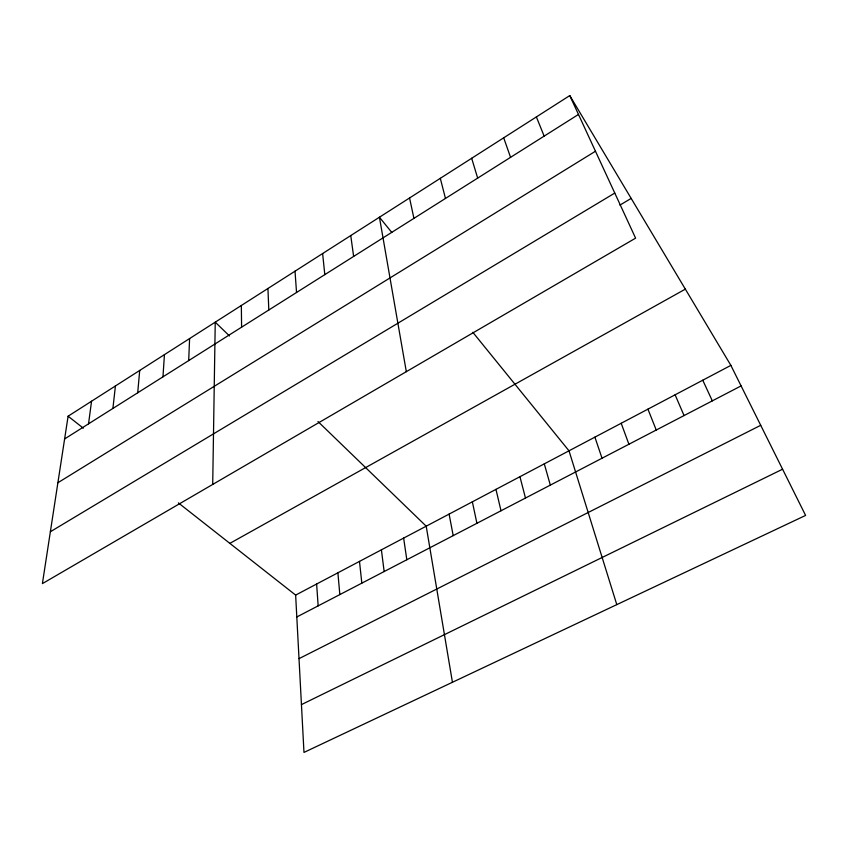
<?xml version="1.0" encoding="UTF-8"?>
<svg xmlns="http://www.w3.org/2000/svg" width="848" height="848" viewBox="0 0 848 848"><rect width="100%" height="100%" fill="white"/><g stroke="black" fill="none" stroke-linecap="round" stroke-linejoin="round"><path stroke-width="1.27" d="M212.71 484.431L215.244 322.166L229.479 335.946M188.691 360.591L189.602 338.553M162.964 376.83L164.438 354.644M137.705 392.783L139.708 370.438M112.901 408.45L115.423 385.967M88.542 423.83L91.552 401.221M68.105 416.209L42.4 583.615L635.597 238.15L569.771 95.58L68.105 416.209L83.337 428.187M64.607 438.946L578.484 114.448M57.887 482.745L595.466 151.23M50.361 531.76L614.779 193.068M619.93 205.099L631.166 198.411M229.85 543.377L685.343 289.136M295.645 595.095L730.87 365.382L805.6 515.425L303.976 752.42L295.645 595.095L178.366 502.896M296.8 616.973L741.088 385.904M299.015 658.652L760.72 425.304M301.443 704.603L782.577 469.209M317.968 421.52L426.205 526.184L452.44 682.28M391.797 232.458L379.427 217.226L406.319 371.678M472.845 332.321L569.008 450.818L616.793 604.624M569.771 95.58L730.87 365.382M702.759 380.222L712.32 400.86M675.114 394.808L684.05 415.562M536.381 116.918L544.151 136.125M647.936 409.16L656.246 430.031M621.192 423.269L628.909 444.246M503.691 137.811L510.56 157.336M594.893 437.155L602.027 458.227M471.668 158.279L477.668 178.101M544.289 463.867L550.331 485.109M519.941 476.714L525.474 498.041M440.303 178.324L445.465 198.443M495.963 489.37L501.009 510.761M409.563 197.976L413.919 218.36M472.357 501.825L476.915 523.29M449.111 514.1L453.192 535.629M403.637 538.098L406.817 559.754M350.754 235.553L353.627 256.435M381.399 549.833L384.155 571.541M359.488 561.397L361.831 583.148M322.622 253.531L324.805 274.635M337.896 572.792L339.836 594.586M295.019 271.18L296.535 292.486M316.622 584.028L318.159 605.864M267.936 288.49L268.805 309.997M241.341 305.481L241.595 327.18"/></g></svg>
